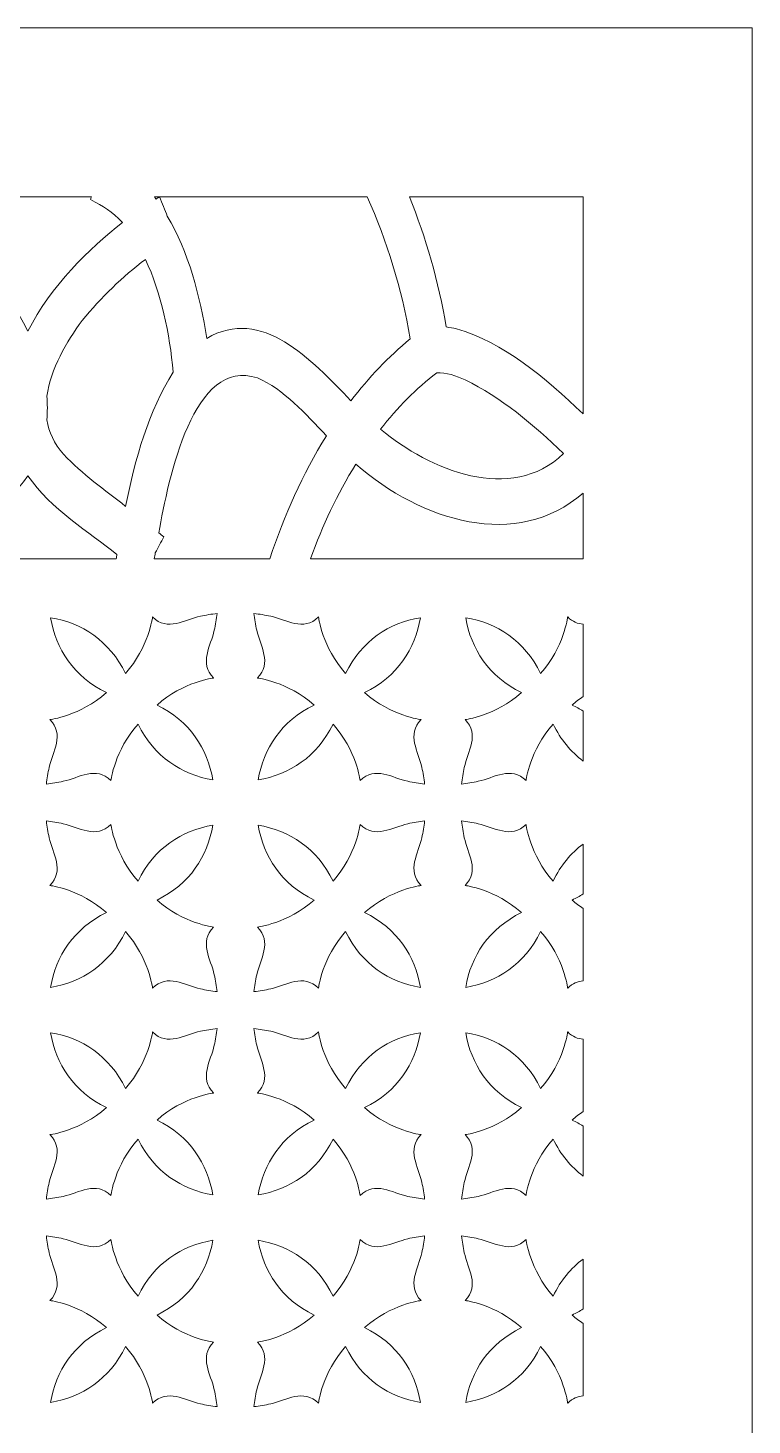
# Model space of a CAD drawing. Header units: centimetres. Extents: x -9.3 to 7.2, y -14.2 to 13.3.
# Drawn here: x 3.49 to 7.24, y 6.09 to 13.33 of the extents above; entities that cross this region are included whole.
import ezdxf

# ---------------------------------------------------------------- set-up
doc = ezdxf.new("R2010")
doc.units = ezdxf.units.CM
doc.header["$MEASUREMENT"] = 0
doc.layers.add('layer 1', color=7, linetype='Continuous')

msp = doc.modelspace()

# ---------------------------------------------------------------- linework, layer by layer
at = {"layer": 'layer 1', "color": 242, "lineweight": 9}
for points, knots in [([(7.24442, 13.32705), (4.74449, 13.32705), (2.24456, 13.32705), (-0.25537, 13.32705), (-0.25537, 13.32705), (-0.25537, 4.97173), (-0.25537, -3.38359), (-0.25537, -11.73891), (-0.25537, -11.73891), (-0.25535, -11.73891), (-0.25533, -11.73891), (-0.25531, -11.73891), (-0.25531, -11.73891), (-0.25531, -12.55), (-0.25531, -13.36109), (-0.25531, -14.17218), (-0.25531, -14.17218), (0.03635, -14.17218), (0.32801, -14.17218), (0.61966, -14.17218), (0.61966, -14.17218), (0.61966, -14.04718), (0.61966, -13.92218), (0.61966, -13.79719), (0.61966, -13.79719), (0.92818, -13.79719), (1.23669, -13.79719), (1.5452, -13.79719), (1.5452, -13.79719), (1.5452, -13.55293), (1.5452, -13.30868), (1.5452, -13.06443), (1.5452, -13.06443), (1.67001, -13.06193), (1.79482, -13.05944), (1.91964, -13.05695), (1.91964, -13.05695), (1.9418, -13.12015), (1.97084, -13.17496), (2.01906, -13.22334), (2.01906, -13.22334), (2.06629, -13.27071), (2.11509, -13.29998), (2.17241, -13.31331), (2.17241, -13.31331), (2.24827, -13.33095), (2.32837, -13.32327), (2.38927, -13.27014), (2.38927, -13.27014), (2.4482, -13.21872), (2.4822, -13.13637), (2.49442, -13.0578), (2.49442, -13.0578), (2.52929, -13.06133), (2.55895, -13.06051), (2.58692, -13.05651), (2.58692, -13.05651), (2.7265, -13.03653), (2.79243, -12.94821), (2.80421, -12.81503), (2.80421, -12.81503), (2.8071, -12.7824), (2.8048, -12.75017), (2.79444, -12.72181), (2.79444, -12.72181), (2.79663, -12.72236), (2.79882, -12.7229), (2.80102, -12.72345), (2.80102, -12.72345), (2.85027, -12.74048), (2.89953, -12.75751), (2.94878, -12.77454), (2.94878, -12.77454), (2.97834, -13.07636), (3.21141, -13.31135), (3.49455, -13.31135), (3.49455, -13.31135), (3.7777, -13.31135), (4.01077, -13.07636), (4.04032, -12.77454), (4.04032, -12.77454), (4.08958, -12.75751), (4.13883, -12.74048), (4.18809, -12.72345), (4.18809, -12.72345), (4.19028, -12.7229), (4.19248, -12.72236), (4.19467, -12.72181), (4.19467, -12.72181), (4.1843, -12.75017), (4.182, -12.7824), (4.18489, -12.81503), (4.18489, -12.81503), (4.19668, -12.94821), (4.26261, -13.03653), (4.40219, -13.05651), (4.40219, -13.05651), (4.43016, -13.06051), (4.45982, -13.06133), (4.49469, -13.0578), (4.49469, -13.0578), (4.5069, -13.13637), (4.5409, -13.21872), (4.59984, -13.27014), (4.59984, -13.27014), (4.66074, -13.32327), (4.74085, -13.33095), (4.8167, -13.31331), (4.8167, -13.31331), (4.87402, -13.29998), (4.92282, -13.27071), (4.97004, -13.22334), (4.97004, -13.22334), (5.01827, -13.17496), (5.04731, -13.12015), (5.06947, -13.05695), (5.06947, -13.05695), (5.19428, -13.05944), (5.3191, -13.06193), (5.44391, -13.06443), (5.44391, -13.06443), (5.44391, -13.30868), (5.44391, -13.55293), (5.44391, -13.79719), (5.44391, -13.79719), (5.75242, -13.79719), (6.06093, -13.79719), (6.36944, -13.79719), (6.36944, -13.79719), (6.36944, -13.92218), (6.36944, -14.04718), (6.36944, -14.17218), (6.36944, -14.17218), (6.6611, -14.17218), (6.95276, -14.17218), (7.24442, -14.17218), (7.24442, -14.17218), (7.24442, -13.36109), (7.24442, -12.55), (7.24442, -11.73891), (7.24442, -11.73891), (7.24442, -3.38359), (7.24442, 4.97173), (7.24442, 13.32705)], [0, 0, 0, 0, 0.027027, 0.027027, 0.027027, 0.027027, 0.0540541, 0.0540541, 0.0540541, 0.0540541, 0.0810811, 0.0810811, 0.0810811, 0.0810811, 0.1081081, 0.1081081, 0.1081081, 0.1081081, 0.1351351, 0.1351351, 0.1351351, 0.1351351, 0.1621622, 0.1621622, 0.1621622, 0.1621622, 0.1891892, 0.1891892, 0.1891892, 0.1891892, 0.2162162, 0.2162162, 0.2162162, 0.2162162, 0.2432432, 0.2432432, 0.2432432, 0.2432432, 0.2702703, 0.2702703, 0.2702703, 0.2702703, 0.2972973, 0.2972973, 0.2972973, 0.2972973, 0.3243243, 0.3243243, 0.3243243, 0.3243243, 0.3513514, 0.3513514, 0.3513514, 0.3513514, 0.3783784, 0.3783784, 0.3783784, 0.3783784, 0.4054054, 0.4054054, 0.4054054, 0.4054054, 0.4324324, 0.4324324, 0.4324324, 0.4324324, 0.4594595, 0.4594595, 0.4594595, 0.4594595, 0.4864865, 0.4864865, 0.4864865, 0.4864865, 0.5135135, 0.5135135, 0.5135135, 0.5135135, 0.5405405, 0.5405405, 0.5405405, 0.5405405, 0.5675676, 0.5675676, 0.5675676, 0.5675676, 0.5945946, 0.5945946, 0.5945946, 0.5945946, 0.6216216, 0.6216216, 0.6216216, 0.6216216, 0.6486486, 0.6486486, 0.6486486, 0.6486486, 0.6756757, 0.6756757, 0.6756757, 0.6756757, 0.7027027, 0.7027027, 0.7027027, 0.7027027, 0.7297297, 0.7297297, 0.7297297, 0.7297297, 0.7567568, 0.7567568, 0.7567568, 0.7567568, 0.7837838, 0.7837838, 0.7837838, 0.7837838, 0.8108108, 0.8108108, 0.8108108, 0.8108108, 0.8378378, 0.8378378, 0.8378378, 0.8378378, 0.8648649, 0.8648649, 0.8648649, 0.8648649, 0.8918919, 0.8918919, 0.8918919, 0.8918919, 0.9189189, 0.9189189, 0.9189189, 0.9189189, 0.9459459, 0.9459459, 0.9459459, 0.9459459, 1, 1, 1, 1]), ([(3.82367, 12.45208), (3.60424, 12.45208), (3.38481, 12.45208), (3.16539, 12.45208), (3.16539, 12.45208), (3.1673, 12.4473), (3.16922, 12.44249), (3.17116, 12.4377), (3.17116, 12.4377), (3.10382, 12.40023), (3.05809, 12.37986), (3.00549, 12.31891), (3.00549, 12.31891), (3.17726, 12.18436), (3.3772, 11.99025), (3.49453, 11.75604), (3.49453, 11.75604), (3.61186, 11.99025), (3.81179, 12.18436), (3.98357, 12.31891), (3.98357, 12.31891), (3.93096, 12.37986), (3.88523, 12.40023), (3.8179, 12.4377), (3.8179, 12.4377), (3.81983, 12.44249), (3.82174, 12.4473), (3.82367, 12.45208)], [0, 0, 0, 0, 0.125, 0.125, 0.125, 0.125, 0.25, 0.25, 0.25, 0.25, 0.375, 0.375, 0.375, 0.375, 0.5, 0.5, 0.5, 0.5, 0.625, 0.625, 0.625, 0.625, 0.75, 0.75, 0.75, 0.75, 1, 1, 1, 1]), ([(4.17565, 12.45208), (4.16684, 12.45208), (4.15805, 12.45208), (4.14924, 12.45208), (4.14924, 12.45208), (4.15216, 12.44831), (4.1551, 12.44447), (4.15804, 12.44055), (4.15804, 12.44055), (4.16391, 12.44438), (4.16978, 12.44823), (4.17565, 12.45208)], [0, 0, 0, 0, 0.25, 0.25, 0.25, 0.25, 0.5, 0.5, 0.5, 0.5, 1, 1, 1, 1]), ([(5.2511, 12.45208), (4.89268, 12.45208), (4.53423, 12.45208), (4.17579, 12.45208), (4.17579, 12.45208), (4.18926, 12.41848), (4.20275, 12.38487), (4.21623, 12.35128), (4.21623, 12.35128), (4.32478, 12.17074), (4.38768, 11.93827), (4.42009, 11.71871), (4.42009, 11.71871), (4.70646, 11.88663), (4.96011, 11.61048), (5.16717, 11.39576), (5.16717, 11.39576), (5.25995, 11.51581), (5.36199, 11.62504), (5.47415, 11.71609), (5.47415, 11.71609), (5.42955, 11.97903), (5.35512, 12.22278), (5.2511, 12.45208)], [0, 0, 0, 0, 0.1428571, 0.1428571, 0.1428571, 0.1428571, 0.2857143, 0.2857143, 0.2857143, 0.2857143, 0.4285714, 0.4285714, 0.4285714, 0.4285714, 0.5714286, 0.5714286, 0.5714286, 0.5714286, 0.7142857, 0.7142857, 0.7142857, 0.7142857, 1, 1, 1, 1]), ([(6.36944, 12.45208), (6.0696, 12.45208), (5.76974, 12.45208), (5.4699, 12.45208), (5.4699, 12.45208), (5.55618, 12.23971), (5.62041, 12.01535), (5.66075, 11.77787), (5.66075, 11.77787), (5.67871, 11.7759), (5.69618, 11.7722), (5.71398, 11.76858), (5.71398, 11.76858), (5.95376, 11.70007), (6.17471, 11.51375), (6.36944, 11.32788), (6.36944, 11.32788), (6.36944, 11.70262), (6.36944, 12.07733), (6.36944, 12.45208)], [0, 0, 0, 0, 0.1666667, 0.1666667, 0.1666667, 0.1666667, 0.3333333, 0.3333333, 0.3333333, 0.3333333, 0.5, 0.5, 0.5, 0.5, 0.6666667, 0.6666667, 0.6666667, 0.6666667, 1, 1, 1, 1]), ([(3.5924, 11.4197), (3.59563, 11.37944), (3.59587, 11.33845), (3.59267, 11.29682), (3.59267, 11.29682), (3.60273, 11.23411), (3.62941, 11.17356), (3.67866, 11.11834), (3.67866, 11.11834), (3.77699, 11.01417), (3.89141, 10.93361), (4.00052, 10.8486), (4.00052, 10.8486), (4.04934, 11.09565), (4.11965, 11.34227), (4.24709, 11.54398), (4.24709, 11.54398), (4.22781, 11.74371), (4.18523, 11.95348), (4.10269, 12.12822), (4.10269, 12.12822), (3.98388, 12.03792), (3.87433, 11.93306), (3.77555, 11.81079), (3.77555, 11.81079), (3.69374, 11.70207), (3.61204, 11.56057), (3.5924, 11.4197)], [0, 0, 0, 0, 0.125, 0.125, 0.125, 0.125, 0.25, 0.25, 0.25, 0.25, 0.375, 0.375, 0.375, 0.375, 0.5, 0.5, 0.5, 0.5, 0.625, 0.625, 0.625, 0.625, 0.75, 0.75, 0.75, 0.75, 1, 1, 1, 1]), ([(4.14876, 10.57714), (4.3482, 10.57714), (4.54762, 10.57714), (4.74707, 10.57714), (4.74707, 10.57714), (4.82433, 10.8032), (4.91415, 11.01278), (5.04047, 11.21458), (5.04047, 11.21458), (4.9317, 11.32741), (4.81936, 11.45662), (4.68302, 11.51376), (4.68302, 11.51376), (4.3523, 11.62666), (4.2223, 10.9957), (4.17232, 10.7112), (4.17232, 10.7112), (4.18093, 10.70421), (4.18955, 10.69722), (4.19817, 10.69023), (4.19817, 10.69023), (4.18351, 10.66281), (4.16885, 10.63541), (4.15419, 10.608), (4.15419, 10.608), (4.15237, 10.59772), (4.15056, 10.58742), (4.14876, 10.57714)], [0, 0, 0, 0, 0.125, 0.125, 0.125, 0.125, 0.25, 0.25, 0.25, 0.25, 0.375, 0.375, 0.375, 0.375, 0.5, 0.5, 0.5, 0.5, 0.625, 0.625, 0.625, 0.625, 0.75, 0.75, 0.75, 0.75, 1, 1, 1, 1]), ([(5.3211, 11.24858), (5.40588, 11.35839), (5.50575, 11.46251), (5.61173, 11.53966), (5.61173, 11.53966), (5.6597, 11.54579), (5.71378, 11.52238), (5.75842, 11.50357), (5.75842, 11.50357), (5.94277, 11.41545), (6.11291, 11.27204), (6.26832, 11.12173), (6.26832, 11.12173), (5.99548, 10.8616), (5.57545, 11.03486), (5.3211, 11.24858)], [0, 0, 0, 0, 0.2, 0.2, 0.2, 0.2, 0.4, 0.4, 0.4, 0.4, 0.6, 0.6, 0.6, 0.6, 1, 1, 1, 1]), ([(3.03767, 10.57714), (3.34223, 10.57714), (3.6468, 10.57714), (3.95139, 10.57714), (3.95139, 10.57714), (3.95272, 10.58478), (3.95406, 10.59243), (3.95541, 10.60008), (3.95541, 10.60008), (3.81222, 10.71339), (3.61346, 10.83304), (3.49452, 11.00749), (3.49452, 11.00749), (3.37559, 10.83304), (3.17682, 10.71339), (3.03364, 10.60008), (3.03364, 10.60008), (3.03498, 10.59243), (3.03631, 10.58478), (3.03767, 10.57714)], [0, 0, 0, 0, 0.1666667, 0.1666667, 0.1666667, 0.1666667, 0.3333333, 0.3333333, 0.3333333, 0.3333333, 0.5, 0.5, 0.5, 0.5, 0.6666667, 0.6666667, 0.6666667, 0.6666667, 1, 1, 1, 1]), ([(4.95732, 10.57714), (5.42801, 10.57714), (5.89872, 10.57714), (6.36944, 10.57714), (6.36944, 10.57714), (6.36944, 10.69072), (6.36944, 10.80433), (6.36944, 10.91792), (6.36944, 10.91792), (6.02496, 10.61812), (5.5325, 10.77134), (5.19264, 11.06706), (5.19264, 11.06706), (5.0947, 10.91061), (5.02065, 10.74899), (4.95732, 10.57714)], [0, 0, 0, 0, 0.2, 0.2, 0.2, 0.2, 0.4, 0.4, 0.4, 0.4, 0.6, 0.6, 0.6, 0.6, 1, 1, 1, 1]), ([(4.45184, 9.43211), (4.42603, 9.59192), (4.33231, 9.73761), (4.16293, 9.81947), (4.16293, 9.81947), (4.29875, 9.94072), (4.45583, 9.95982), (4.45583, 9.95982), (4.45583, 9.95982), (4.37885, 10.03678), (4.44182, 10.12635), (4.4596, 10.20737), (4.4596, 10.20737), (4.46579, 10.23557), (4.47044, 10.26605), (4.4739, 10.29388), (4.4739, 10.29388), (4.44609, 10.2904), (4.41562, 10.28574), (4.38741, 10.27955), (4.38741, 10.27955), (4.30639, 10.26177), (4.21683, 10.19881), (4.13987, 10.27577), (4.13987, 10.27577), (4.13987, 10.27577), (4.12077, 10.11871), (3.99952, 9.98287), (3.99952, 9.98287), (3.91766, 10.15226), (3.77198, 10.24599), (3.61215, 10.27179), (3.61215, 10.27179), (3.63794, 10.11198), (3.73169, 9.96629), (3.90106, 9.88443), (3.90106, 9.88443), (3.76524, 9.76318), (3.60817, 9.74407), (3.60817, 9.74407), (3.60817, 9.74407), (3.68514, 9.66712), (3.62218, 9.57755), (3.60439, 9.49652), (3.60439, 9.49652), (3.5982, 9.46833), (3.59354, 9.43786), (3.59007, 9.41005), (3.59007, 9.41005), (3.61789, 9.41351), (3.64837, 9.41817), (3.67657, 9.42435), (3.67657, 9.42435), (3.7576, 9.44212), (3.84715, 9.5051), (3.92413, 9.42812), (3.92413, 9.42812), (3.92413, 9.42812), (3.94321, 9.58518), (4.06448, 9.72102), (4.06448, 9.72102), (4.14633, 9.55163), (4.29202, 9.45791), (4.45184, 9.43211)], [0, 0, 0, 0, 0.0588235, 0.0588235, 0.0588235, 0.0588235, 0.1176471, 0.1176471, 0.1176471, 0.1176471, 0.1764706, 0.1764706, 0.1764706, 0.1764706, 0.2352941, 0.2352941, 0.2352941, 0.2352941, 0.2941176, 0.2941176, 0.2941176, 0.2941176, 0.3529412, 0.3529412, 0.3529412, 0.3529412, 0.4117647, 0.4117647, 0.4117647, 0.4117647, 0.4705882, 0.4705882, 0.4705882, 0.4705882, 0.5294118, 0.5294118, 0.5294118, 0.5294118, 0.5882353, 0.5882353, 0.5882353, 0.5882353, 0.6470588, 0.6470588, 0.6470588, 0.6470588, 0.7058824, 0.7058824, 0.7058824, 0.7058824, 0.7647059, 0.7647059, 0.7647059, 0.7647059, 0.8235294, 0.8235294, 0.8235294, 0.8235294, 0.8823529, 0.8823529, 0.8823529, 0.8823529, 1, 1, 1, 1]), ([(4.68709, 9.43211), (4.71289, 9.59192), (4.80663, 9.73761), (4.976, 9.81947), (4.976, 9.81947), (4.84018, 9.94072), (4.68312, 9.95982), (4.68312, 9.95982), (4.68312, 9.95982), (4.76007, 10.03678), (4.69712, 10.12635), (4.67934, 10.20737), (4.67934, 10.20737), (4.67315, 10.23557), (4.66849, 10.26605), (4.66502, 10.29388), (4.66502, 10.29388), (4.69284, 10.2904), (4.72331, 10.28574), (4.75151, 10.27955), (4.75151, 10.27955), (4.83254, 10.26177), (4.92209, 10.19881), (4.99907, 10.27577), (4.99907, 10.27577), (4.99907, 10.27577), (5.01816, 10.11871), (5.1394, 9.98287), (5.1394, 9.98287), (5.22127, 10.15226), (5.36697, 10.24599), (5.52678, 10.27179), (5.52678, 10.27179), (5.50098, 10.11198), (5.40724, 9.96629), (5.23786, 9.88443), (5.23786, 9.88443), (5.3737, 9.76318), (5.53075, 9.74407), (5.53075, 9.74407), (5.53075, 9.74407), (5.45379, 9.66712), (5.51674, 9.57755), (5.53453, 9.49652), (5.53453, 9.49652), (5.54072, 9.46833), (5.54539, 9.43786), (5.54886, 9.41005), (5.54886, 9.41005), (5.52104, 9.41351), (5.49056, 9.41817), (5.46236, 9.42435), (5.46236, 9.42435), (5.38134, 9.44212), (5.29177, 9.5051), (5.21482, 9.42812), (5.21482, 9.42812), (5.21482, 9.42812), (5.19571, 9.58518), (5.07446, 9.72102), (5.07446, 9.72102), (4.9926, 9.55163), (4.84692, 9.45791), (4.68709, 9.43211)], [0, 0, 0, 0, 0.0588235, 0.0588235, 0.0588235, 0.0588235, 0.1176471, 0.1176471, 0.1176471, 0.1176471, 0.1764706, 0.1764706, 0.1764706, 0.1764706, 0.2352941, 0.2352941, 0.2352941, 0.2352941, 0.2941176, 0.2941176, 0.2941176, 0.2941176, 0.3529412, 0.3529412, 0.3529412, 0.3529412, 0.4117647, 0.4117647, 0.4117647, 0.4117647, 0.4705882, 0.4705882, 0.4705882, 0.4705882, 0.5294118, 0.5294118, 0.5294118, 0.5294118, 0.5882353, 0.5882353, 0.5882353, 0.5882353, 0.6470588, 0.6470588, 0.6470588, 0.6470588, 0.7058824, 0.7058824, 0.7058824, 0.7058824, 0.7647059, 0.7647059, 0.7647059, 0.7647059, 0.8235294, 0.8235294, 0.8235294, 0.8235294, 0.8823529, 0.8823529, 0.8823529, 0.8823529, 1, 1, 1, 1]), ([(6.36944, 9.52962), (6.36944, 9.61574), (6.36944, 9.70187), (6.36944, 9.78799), (6.36944, 9.78799), (6.3516, 9.79931), (6.33274, 9.80984), (6.31282, 9.81947), (6.31282, 9.81947), (6.33145, 9.83611), (6.35047, 9.8508), (6.36944, 9.8638), (6.36944, 9.8638), (6.36944, 9.98875), (6.36944, 10.11368), (6.36944, 10.23864), (6.36944, 10.23864), (6.342, 10.24018), (6.31519, 10.25033), (6.28975, 10.27577), (6.28975, 10.27577), (6.28975, 10.27577), (6.27066, 10.11871), (6.1494, 9.98287), (6.1494, 9.98287), (6.06754, 10.15226), (5.92184, 10.24599), (5.76203, 10.27179), (5.76203, 10.27179), (5.78783, 10.11198), (5.88157, 9.96629), (6.05094, 9.88443), (6.05094, 9.88443), (5.91513, 9.76318), (5.75805, 9.74407), (5.75805, 9.74407), (5.75805, 9.74407), (5.83502, 9.66712), (5.77206, 9.57755), (5.75428, 9.49652), (5.75428, 9.49652), (5.74809, 9.46833), (5.74342, 9.43786), (5.73996, 9.41005), (5.73996, 9.41005), (5.76777, 9.41351), (5.79825, 9.41817), (5.82644, 9.42435), (5.82644, 9.42435), (5.90749, 9.44212), (5.99704, 9.5051), (6.074, 9.42812), (6.074, 9.42812), (6.074, 9.42812), (6.0931, 9.58518), (6.21436, 9.72102), (6.21436, 9.72102), (6.25335, 9.64033), (6.30683, 9.57682), (6.36944, 9.52962)], [0, 0, 0, 0, 0.0625, 0.0625, 0.0625, 0.0625, 0.125, 0.125, 0.125, 0.125, 0.1875, 0.1875, 0.1875, 0.1875, 0.25, 0.25, 0.25, 0.25, 0.3125, 0.3125, 0.3125, 0.3125, 0.375, 0.375, 0.375, 0.375, 0.4375, 0.4375, 0.4375, 0.4375, 0.5, 0.5, 0.5, 0.5, 0.5625, 0.5625, 0.5625, 0.5625, 0.625, 0.625, 0.625, 0.625, 0.6875, 0.6875, 0.6875, 0.6875, 0.75, 0.75, 0.75, 0.75, 0.8125, 0.8125, 0.8125, 0.8125, 0.875, 0.875, 0.875, 0.875, 1, 1, 1, 1]), ([(4.45184, 9.19684), (4.42603, 9.03701), (4.33231, 8.89134), (4.16293, 8.80947), (4.16293, 8.80947), (4.29875, 8.68822), (4.45583, 8.66913), (4.45583, 8.66913), (4.45583, 8.66913), (4.37885, 8.59216), (4.44182, 8.50261), (4.4596, 8.42157), (4.4596, 8.42157), (4.46579, 8.39338), (4.47044, 8.36289), (4.4739, 8.33508), (4.4739, 8.33508), (4.44609, 8.33853), (4.41562, 8.3432), (4.38741, 8.34939), (4.38741, 8.34939), (4.30639, 8.36718), (4.21683, 8.43014), (4.13987, 8.35316), (4.13987, 8.35316), (4.13987, 8.35316), (4.12077, 8.51023), (3.99952, 8.64606), (3.99952, 8.64606), (3.91766, 8.47669), (3.77198, 8.38295), (3.61215, 8.35714), (3.61215, 8.35714), (3.63794, 8.51697), (3.73169, 8.66265), (3.90106, 8.74451), (3.90106, 8.74451), (3.76524, 8.86578), (3.60817, 8.88486), (3.60817, 8.88486), (3.60817, 8.88486), (3.68514, 8.96183), (3.62218, 9.05139), (3.60439, 9.13242), (3.60439, 9.13242), (3.5982, 9.16061), (3.59354, 9.1911), (3.59007, 9.2189), (3.59007, 9.2189), (3.61789, 9.21545), (3.64837, 9.21079), (3.67657, 9.2046), (3.67657, 9.2046), (3.7576, 9.18681), (3.84715, 9.12386), (3.92413, 9.20082), (3.92413, 9.20082), (3.92413, 9.20082), (3.94321, 9.04375), (4.06448, 8.90794), (4.06448, 8.90794), (4.14633, 9.07731), (4.29202, 9.17104), (4.45184, 9.19684)], [0, 0, 0, 0, 0.0588235, 0.0588235, 0.0588235, 0.0588235, 0.1176471, 0.1176471, 0.1176471, 0.1176471, 0.1764706, 0.1764706, 0.1764706, 0.1764706, 0.2352941, 0.2352941, 0.2352941, 0.2352941, 0.2941176, 0.2941176, 0.2941176, 0.2941176, 0.3529412, 0.3529412, 0.3529412, 0.3529412, 0.4117647, 0.4117647, 0.4117647, 0.4117647, 0.4705882, 0.4705882, 0.4705882, 0.4705882, 0.5294118, 0.5294118, 0.5294118, 0.5294118, 0.5882353, 0.5882353, 0.5882353, 0.5882353, 0.6470588, 0.6470588, 0.6470588, 0.6470588, 0.7058824, 0.7058824, 0.7058824, 0.7058824, 0.7647059, 0.7647059, 0.7647059, 0.7647059, 0.8235294, 0.8235294, 0.8235294, 0.8235294, 0.8823529, 0.8823529, 0.8823529, 0.8823529, 1, 1, 1, 1]), ([(4.68709, 9.19684), (4.71289, 9.03701), (4.80663, 8.89134), (4.976, 8.80947), (4.976, 8.80947), (4.84018, 8.68822), (4.68312, 8.66913), (4.68312, 8.66913), (4.68312, 8.66913), (4.76007, 8.59216), (4.69712, 8.50261), (4.67934, 8.42157), (4.67934, 8.42157), (4.67315, 8.39338), (4.66849, 8.36289), (4.66502, 8.33508), (4.66502, 8.33508), (4.69284, 8.33853), (4.72331, 8.3432), (4.75151, 8.34939), (4.75151, 8.34939), (4.83254, 8.36718), (4.92209, 8.43014), (4.99907, 8.35316), (4.99907, 8.35316), (4.99907, 8.35316), (5.01816, 8.51023), (5.1394, 8.64606), (5.1394, 8.64606), (5.22127, 8.47669), (5.36697, 8.38295), (5.52678, 8.35714), (5.52678, 8.35714), (5.50098, 8.51697), (5.40724, 8.66265), (5.23786, 8.74451), (5.23786, 8.74451), (5.3737, 8.86578), (5.53075, 8.88486), (5.53075, 8.88486), (5.53075, 8.88486), (5.45379, 8.96183), (5.51674, 9.05139), (5.53453, 9.13242), (5.53453, 9.13242), (5.54072, 9.16061), (5.54539, 9.1911), (5.54886, 9.2189), (5.54886, 9.2189), (5.52104, 9.21545), (5.49056, 9.21079), (5.46236, 9.2046), (5.46236, 9.2046), (5.38134, 9.18681), (5.29177, 9.12386), (5.21482, 9.20082), (5.21482, 9.20082), (5.21482, 9.20082), (5.19571, 9.04375), (5.07446, 8.90794), (5.07446, 8.90794), (4.9926, 9.07731), (4.84692, 9.17104), (4.68709, 9.19684)], [0, 0, 0, 0, 0.0588235, 0.0588235, 0.0588235, 0.0588235, 0.1176471, 0.1176471, 0.1176471, 0.1176471, 0.1764706, 0.1764706, 0.1764706, 0.1764706, 0.2352941, 0.2352941, 0.2352941, 0.2352941, 0.2941176, 0.2941176, 0.2941176, 0.2941176, 0.3529412, 0.3529412, 0.3529412, 0.3529412, 0.4117647, 0.4117647, 0.4117647, 0.4117647, 0.4705882, 0.4705882, 0.4705882, 0.4705882, 0.5294118, 0.5294118, 0.5294118, 0.5294118, 0.5882353, 0.5882353, 0.5882353, 0.5882353, 0.6470588, 0.6470588, 0.6470588, 0.6470588, 0.7058824, 0.7058824, 0.7058824, 0.7058824, 0.7647059, 0.7647059, 0.7647059, 0.7647059, 0.8235294, 0.8235294, 0.8235294, 0.8235294, 0.8823529, 0.8823529, 0.8823529, 0.8823529, 1, 1, 1, 1]), ([(6.36944, 8.3903), (6.36944, 8.51525), (6.36944, 8.64019), (6.36944, 8.76515), (6.36944, 8.76515), (6.35047, 8.77814), (6.33145, 8.79285), (6.31282, 8.80947), (6.31282, 8.80947), (6.33274, 8.8191), (6.3516, 8.82963), (6.36944, 8.84095), (6.36944, 8.84095), (6.36944, 8.92708), (6.36944, 9.0132), (6.36944, 9.09931), (6.36944, 9.09931), (6.30683, 9.05213), (6.25335, 8.98863), (6.21436, 8.90794), (6.21436, 8.90794), (6.0931, 9.04375), (6.074, 9.20082), (6.074, 9.20082), (6.074, 9.20082), (5.99704, 9.12386), (5.90749, 9.18681), (5.82644, 9.2046), (5.82644, 9.2046), (5.79825, 9.21079), (5.76777, 9.21545), (5.73996, 9.2189), (5.73996, 9.2189), (5.74342, 9.1911), (5.74809, 9.16061), (5.75428, 9.13242), (5.75428, 9.13242), (5.77206, 9.05139), (5.83502, 8.96183), (5.75805, 8.88486), (5.75805, 8.88486), (5.75805, 8.88486), (5.91513, 8.86578), (6.05094, 8.74451), (6.05094, 8.74451), (5.88157, 8.66265), (5.78783, 8.51697), (5.76203, 8.35714), (5.76203, 8.35714), (5.92184, 8.38295), (6.06754, 8.47669), (6.1494, 8.64606), (6.1494, 8.64606), (6.27066, 8.51023), (6.28975, 8.35316), (6.28975, 8.35316), (6.28975, 8.35316), (6.31519, 8.37861), (6.342, 8.38875), (6.36944, 8.3903)], [0, 0, 0, 0, 0.0625, 0.0625, 0.0625, 0.0625, 0.125, 0.125, 0.125, 0.125, 0.1875, 0.1875, 0.1875, 0.1875, 0.25, 0.25, 0.25, 0.25, 0.3125, 0.3125, 0.3125, 0.3125, 0.375, 0.375, 0.375, 0.375, 0.4375, 0.4375, 0.4375, 0.4375, 0.5, 0.5, 0.5, 0.5, 0.5625, 0.5625, 0.5625, 0.5625, 0.625, 0.625, 0.625, 0.625, 0.6875, 0.6875, 0.6875, 0.6875, 0.75, 0.75, 0.75, 0.75, 0.8125, 0.8125, 0.8125, 0.8125, 0.875, 0.875, 0.875, 0.875, 1, 1, 1, 1]), ([(4.45184, 7.28221), (4.42603, 7.44202), (4.33231, 7.58771), (4.16293, 7.66957), (4.16293, 7.66957), (4.29875, 7.79084), (4.45583, 7.80992), (4.45583, 7.80992), (4.45583, 7.80992), (4.37885, 7.88689), (4.44182, 7.97645), (4.4596, 8.05747), (4.4596, 8.05747), (4.46579, 8.08567), (4.47044, 8.11616), (4.4739, 8.14398), (4.4739, 8.14398), (4.44609, 8.14052), (4.41562, 8.13584), (4.38741, 8.12966), (4.38741, 8.12966), (4.30639, 8.11187), (4.21683, 8.04892), (4.13987, 8.12587), (4.13987, 8.12587), (4.13987, 8.12587), (4.12077, 7.96881), (3.99952, 7.83298), (3.99952, 7.83298), (3.91766, 8.00236), (3.77198, 8.0961), (3.61215, 8.12189), (3.61215, 8.12189), (3.63794, 7.96208), (3.73169, 7.8164), (3.90106, 7.73454), (3.90106, 7.73454), (3.76524, 7.61328), (3.60817, 7.59417), (3.60817, 7.59417), (3.60817, 7.59417), (3.68514, 7.51722), (3.62218, 7.42767), (3.60439, 7.34663), (3.60439, 7.34663), (3.5982, 7.31843), (3.59354, 7.28795), (3.59007, 7.26015), (3.59007, 7.26015), (3.61789, 7.26361), (3.64837, 7.26826), (3.67657, 7.27445), (3.67657, 7.27445), (3.7576, 7.29223), (3.84715, 7.3552), (3.92413, 7.27822), (3.92413, 7.27822), (3.92413, 7.27822), (3.94321, 7.43529), (4.06448, 7.57112), (4.06448, 7.57112), (4.14633, 7.40173), (4.29202, 7.30801), (4.45184, 7.28221)], [0, 0, 0, 0, 0.0588235, 0.0588235, 0.0588235, 0.0588235, 0.1176471, 0.1176471, 0.1176471, 0.1176471, 0.1764706, 0.1764706, 0.1764706, 0.1764706, 0.2352941, 0.2352941, 0.2352941, 0.2352941, 0.2941176, 0.2941176, 0.2941176, 0.2941176, 0.3529412, 0.3529412, 0.3529412, 0.3529412, 0.4117647, 0.4117647, 0.4117647, 0.4117647, 0.4705882, 0.4705882, 0.4705882, 0.4705882, 0.5294118, 0.5294118, 0.5294118, 0.5294118, 0.5882353, 0.5882353, 0.5882353, 0.5882353, 0.6470588, 0.6470588, 0.6470588, 0.6470588, 0.7058824, 0.7058824, 0.7058824, 0.7058824, 0.7647059, 0.7647059, 0.7647059, 0.7647059, 0.8235294, 0.8235294, 0.8235294, 0.8235294, 0.8823529, 0.8823529, 0.8823529, 0.8823529, 1, 1, 1, 1]), ([(4.68709, 7.28221), (4.71289, 7.44202), (4.80663, 7.58771), (4.976, 7.66957), (4.976, 7.66957), (4.84018, 7.79084), (4.68312, 7.80992), (4.68312, 7.80992), (4.68312, 7.80992), (4.76007, 7.88689), (4.69712, 7.97645), (4.67934, 8.05747), (4.67934, 8.05747), (4.67315, 8.08567), (4.66849, 8.11616), (4.66502, 8.14398), (4.66502, 8.14398), (4.69284, 8.14052), (4.72331, 8.13584), (4.75151, 8.12966), (4.75151, 8.12966), (4.83254, 8.11187), (4.92209, 8.04892), (4.99907, 8.12587), (4.99907, 8.12587), (4.99907, 8.12587), (5.01816, 7.96881), (5.1394, 7.83298), (5.1394, 7.83298), (5.22127, 8.00236), (5.36697, 8.0961), (5.52678, 8.12189), (5.52678, 8.12189), (5.50098, 7.96208), (5.40724, 7.8164), (5.23786, 7.73454), (5.23786, 7.73454), (5.3737, 7.61328), (5.53075, 7.59417), (5.53075, 7.59417), (5.53075, 7.59417), (5.45379, 7.51722), (5.51674, 7.42767), (5.53453, 7.34663), (5.53453, 7.34663), (5.54072, 7.31843), (5.54539, 7.28795), (5.54886, 7.26015), (5.54886, 7.26015), (5.52104, 7.26361), (5.49056, 7.26826), (5.46236, 7.27445), (5.46236, 7.27445), (5.38134, 7.29223), (5.29177, 7.3552), (5.21482, 7.27822), (5.21482, 7.27822), (5.21482, 7.27822), (5.19571, 7.43529), (5.07446, 7.57112), (5.07446, 7.57112), (4.9926, 7.40173), (4.84692, 7.30801), (4.68709, 7.28221)], [0, 0, 0, 0, 0.0588235, 0.0588235, 0.0588235, 0.0588235, 0.1176471, 0.1176471, 0.1176471, 0.1176471, 0.1764706, 0.1764706, 0.1764706, 0.1764706, 0.2352941, 0.2352941, 0.2352941, 0.2352941, 0.2941176, 0.2941176, 0.2941176, 0.2941176, 0.3529412, 0.3529412, 0.3529412, 0.3529412, 0.4117647, 0.4117647, 0.4117647, 0.4117647, 0.4705882, 0.4705882, 0.4705882, 0.4705882, 0.5294118, 0.5294118, 0.5294118, 0.5294118, 0.5882353, 0.5882353, 0.5882353, 0.5882353, 0.6470588, 0.6470588, 0.6470588, 0.6470588, 0.7058824, 0.7058824, 0.7058824, 0.7058824, 0.7647059, 0.7647059, 0.7647059, 0.7647059, 0.8235294, 0.8235294, 0.8235294, 0.8235294, 0.8823529, 0.8823529, 0.8823529, 0.8823529, 1, 1, 1, 1]), ([(6.36944, 7.37972), (6.36944, 7.46585), (6.36944, 7.55197), (6.36944, 7.6381), (6.36944, 7.6381), (6.3516, 7.64942), (6.33274, 7.65995), (6.31282, 7.66957), (6.31282, 7.66957), (6.33145, 7.68621), (6.35047, 7.7009), (6.36944, 7.7139), (6.36944, 7.7139), (6.36944, 7.83886), (6.36944, 7.9638), (6.36944, 8.08874), (6.36944, 8.08874), (6.342, 8.09029), (6.31519, 8.10043), (6.28975, 8.12587), (6.28975, 8.12587), (6.28975, 8.12587), (6.27066, 7.96881), (6.1494, 7.83298), (6.1494, 7.83298), (6.06754, 8.00236), (5.92184, 8.0961), (5.76203, 8.12189), (5.76203, 8.12189), (5.78783, 7.96208), (5.88157, 7.8164), (6.05094, 7.73454), (6.05094, 7.73454), (5.91513, 7.61328), (5.75805, 7.59417), (5.75805, 7.59417), (5.75805, 7.59417), (5.83502, 7.51722), (5.77206, 7.42767), (5.75428, 7.34663), (5.75428, 7.34663), (5.74809, 7.31843), (5.74342, 7.28795), (5.73996, 7.26015), (5.73996, 7.26015), (5.76777, 7.26361), (5.79825, 7.26826), (5.82644, 7.27445), (5.82644, 7.27445), (5.90749, 7.29223), (5.99704, 7.3552), (6.074, 7.27822), (6.074, 7.27822), (6.074, 7.27822), (6.0931, 7.43529), (6.21436, 7.57112), (6.21436, 7.57112), (6.25335, 7.49043), (6.30683, 7.42692), (6.36944, 7.37972)], [0, 0, 0, 0, 0.0625, 0.0625, 0.0625, 0.0625, 0.125, 0.125, 0.125, 0.125, 0.1875, 0.1875, 0.1875, 0.1875, 0.25, 0.25, 0.25, 0.25, 0.3125, 0.3125, 0.3125, 0.3125, 0.375, 0.375, 0.375, 0.375, 0.4375, 0.4375, 0.4375, 0.4375, 0.5, 0.5, 0.5, 0.5, 0.5625, 0.5625, 0.5625, 0.5625, 0.625, 0.625, 0.625, 0.625, 0.6875, 0.6875, 0.6875, 0.6875, 0.75, 0.75, 0.75, 0.75, 0.8125, 0.8125, 0.8125, 0.8125, 0.875, 0.875, 0.875, 0.875, 1, 1, 1, 1]), ([(4.45184, 7.04694), (4.42603, 6.88712), (4.33231, 6.74144), (4.16293, 6.65958), (4.16293, 6.65958), (4.29875, 6.53832), (4.45583, 6.51922), (4.45583, 6.51922), (4.45583, 6.51922), (4.37885, 6.44226), (4.44182, 6.3527), (4.4596, 6.27169), (4.4596, 6.27169), (4.46579, 6.24348), (4.47044, 6.21299), (4.4739, 6.18518), (4.4739, 6.18518), (4.44609, 6.18864), (4.41562, 6.19332), (4.38741, 6.19949), (4.38741, 6.19949), (4.30639, 6.21728), (4.21683, 6.28024), (4.13987, 6.20326), (4.13987, 6.20326), (4.13987, 6.20326), (4.12077, 6.36034), (3.99952, 6.49616), (3.99952, 6.49616), (3.91766, 6.32678), (3.77198, 6.23305), (3.61215, 6.20724), (3.61215, 6.20724), (3.63794, 6.36707), (3.73169, 6.51276), (3.90106, 6.59461), (3.90106, 6.59461), (3.76524, 6.71588), (3.60817, 6.73497), (3.60817, 6.73497), (3.60817, 6.73497), (3.68514, 6.81193), (3.62218, 6.90149), (3.60439, 6.98252), (3.60439, 6.98252), (3.5982, 7.01072), (3.59354, 7.0412), (3.59007, 7.069), (3.59007, 7.069), (3.61789, 7.06555), (3.64837, 7.06089), (3.67657, 7.05471), (3.67657, 7.05471), (3.7576, 7.03691), (3.84715, 6.97396), (3.92413, 7.05092), (3.92413, 7.05092), (3.92413, 7.05092), (3.94321, 6.89385), (4.06448, 6.75804), (4.06448, 6.75804), (4.14633, 6.92741), (4.29202, 7.02114), (4.45184, 7.04694)], [0, 0, 0, 0, 0.0588235, 0.0588235, 0.0588235, 0.0588235, 0.1176471, 0.1176471, 0.1176471, 0.1176471, 0.1764706, 0.1764706, 0.1764706, 0.1764706, 0.2352941, 0.2352941, 0.2352941, 0.2352941, 0.2941176, 0.2941176, 0.2941176, 0.2941176, 0.3529412, 0.3529412, 0.3529412, 0.3529412, 0.4117647, 0.4117647, 0.4117647, 0.4117647, 0.4705882, 0.4705882, 0.4705882, 0.4705882, 0.5294118, 0.5294118, 0.5294118, 0.5294118, 0.5882353, 0.5882353, 0.5882353, 0.5882353, 0.6470588, 0.6470588, 0.6470588, 0.6470588, 0.7058824, 0.7058824, 0.7058824, 0.7058824, 0.7647059, 0.7647059, 0.7647059, 0.7647059, 0.8235294, 0.8235294, 0.8235294, 0.8235294, 0.8823529, 0.8823529, 0.8823529, 0.8823529, 1, 1, 1, 1]), ([(4.68709, 7.04694), (4.71289, 6.88712), (4.80663, 6.74144), (4.976, 6.65958), (4.976, 6.65958), (4.84018, 6.53832), (4.68312, 6.51922), (4.68312, 6.51922), (4.68312, 6.51922), (4.76007, 6.44226), (4.69712, 6.3527), (4.67934, 6.27169), (4.67934, 6.27169), (4.67315, 6.24348), (4.66849, 6.21299), (4.66502, 6.18518), (4.66502, 6.18518), (4.69284, 6.18864), (4.72331, 6.19332), (4.75151, 6.19949), (4.75151, 6.19949), (4.83254, 6.21728), (4.92209, 6.28024), (4.99907, 6.20326), (4.99907, 6.20326), (4.99907, 6.20326), (5.01816, 6.36034), (5.1394, 6.49616), (5.1394, 6.49616), (5.22127, 6.32678), (5.36697, 6.23305), (5.52678, 6.20724), (5.52678, 6.20724), (5.50098, 6.36707), (5.40724, 6.51276), (5.23786, 6.59461), (5.23786, 6.59461), (5.3737, 6.71588), (5.53075, 6.73497), (5.53075, 6.73497), (5.53075, 6.73497), (5.45379, 6.81193), (5.51674, 6.90149), (5.53453, 6.98252), (5.53453, 6.98252), (5.54072, 7.01072), (5.54539, 7.0412), (5.54886, 7.069), (5.54886, 7.069), (5.52104, 7.06555), (5.49056, 7.06089), (5.46236, 7.05471), (5.46236, 7.05471), (5.38134, 7.03691), (5.29177, 6.97396), (5.21482, 7.05092), (5.21482, 7.05092), (5.21482, 7.05092), (5.19571, 6.89385), (5.07446, 6.75804), (5.07446, 6.75804), (4.9926, 6.92741), (4.84692, 7.02114), (4.68709, 7.04694)], [0, 0, 0, 0, 0.0588235, 0.0588235, 0.0588235, 0.0588235, 0.1176471, 0.1176471, 0.1176471, 0.1176471, 0.1764706, 0.1764706, 0.1764706, 0.1764706, 0.2352941, 0.2352941, 0.2352941, 0.2352941, 0.2941176, 0.2941176, 0.2941176, 0.2941176, 0.3529412, 0.3529412, 0.3529412, 0.3529412, 0.4117647, 0.4117647, 0.4117647, 0.4117647, 0.4705882, 0.4705882, 0.4705882, 0.4705882, 0.5294118, 0.5294118, 0.5294118, 0.5294118, 0.5882353, 0.5882353, 0.5882353, 0.5882353, 0.6470588, 0.6470588, 0.6470588, 0.6470588, 0.7058824, 0.7058824, 0.7058824, 0.7058824, 0.7647059, 0.7647059, 0.7647059, 0.7647059, 0.8235294, 0.8235294, 0.8235294, 0.8235294, 0.8823529, 0.8823529, 0.8823529, 0.8823529, 1, 1, 1, 1]), ([(6.36944, 6.2404), (6.36944, 6.36534), (6.36944, 6.49029), (6.36944, 6.61525), (6.36944, 6.61525), (6.35047, 6.62824), (6.33145, 6.64295), (6.31282, 6.65958), (6.31282, 6.65958), (6.33274, 6.66922), (6.3516, 6.67973), (6.36944, 6.69106), (6.36944, 6.69106), (6.36944, 6.77718), (6.36944, 6.8633), (6.36944, 6.94944), (6.36944, 6.94944), (6.30683, 6.90224), (6.25335, 6.83873), (6.21436, 6.75804), (6.21436, 6.75804), (6.0931, 6.89385), (6.074, 7.05092), (6.074, 7.05092), (6.074, 7.05092), (5.99704, 6.97396), (5.90749, 7.03691), (5.82644, 7.05471), (5.82644, 7.05471), (5.79825, 7.06089), (5.76777, 7.06555), (5.73996, 7.069), (5.73996, 7.069), (5.74342, 7.0412), (5.74809, 7.01072), (5.75428, 6.98252), (5.75428, 6.98252), (5.77206, 6.90149), (5.83502, 6.81193), (5.75805, 6.73497), (5.75805, 6.73497), (5.75805, 6.73497), (5.91513, 6.71588), (6.05094, 6.59461), (6.05094, 6.59461), (5.88157, 6.51276), (5.78783, 6.36707), (5.76203, 6.20724), (5.76203, 6.20724), (5.92184, 6.23305), (6.06754, 6.32678), (6.1494, 6.49616), (6.1494, 6.49616), (6.27066, 6.36034), (6.28975, 6.20326), (6.28975, 6.20326), (6.28975, 6.20326), (6.31519, 6.22873), (6.342, 6.23885), (6.36944, 6.2404)], [0, 0, 0, 0, 0.0625, 0.0625, 0.0625, 0.0625, 0.125, 0.125, 0.125, 0.125, 0.1875, 0.1875, 0.1875, 0.1875, 0.25, 0.25, 0.25, 0.25, 0.3125, 0.3125, 0.3125, 0.3125, 0.375, 0.375, 0.375, 0.375, 0.4375, 0.4375, 0.4375, 0.4375, 0.5, 0.5, 0.5, 0.5, 0.5625, 0.5625, 0.5625, 0.5625, 0.625, 0.625, 0.625, 0.625, 0.6875, 0.6875, 0.6875, 0.6875, 0.75, 0.75, 0.75, 0.75, 0.8125, 0.8125, 0.8125, 0.8125, 0.875, 0.875, 0.875, 0.875, 1, 1, 1, 1])]:
    msp.add_open_spline(points, degree=3, knots=knots, dxfattribs=at)

doc.saveas('drawing.dxf')
